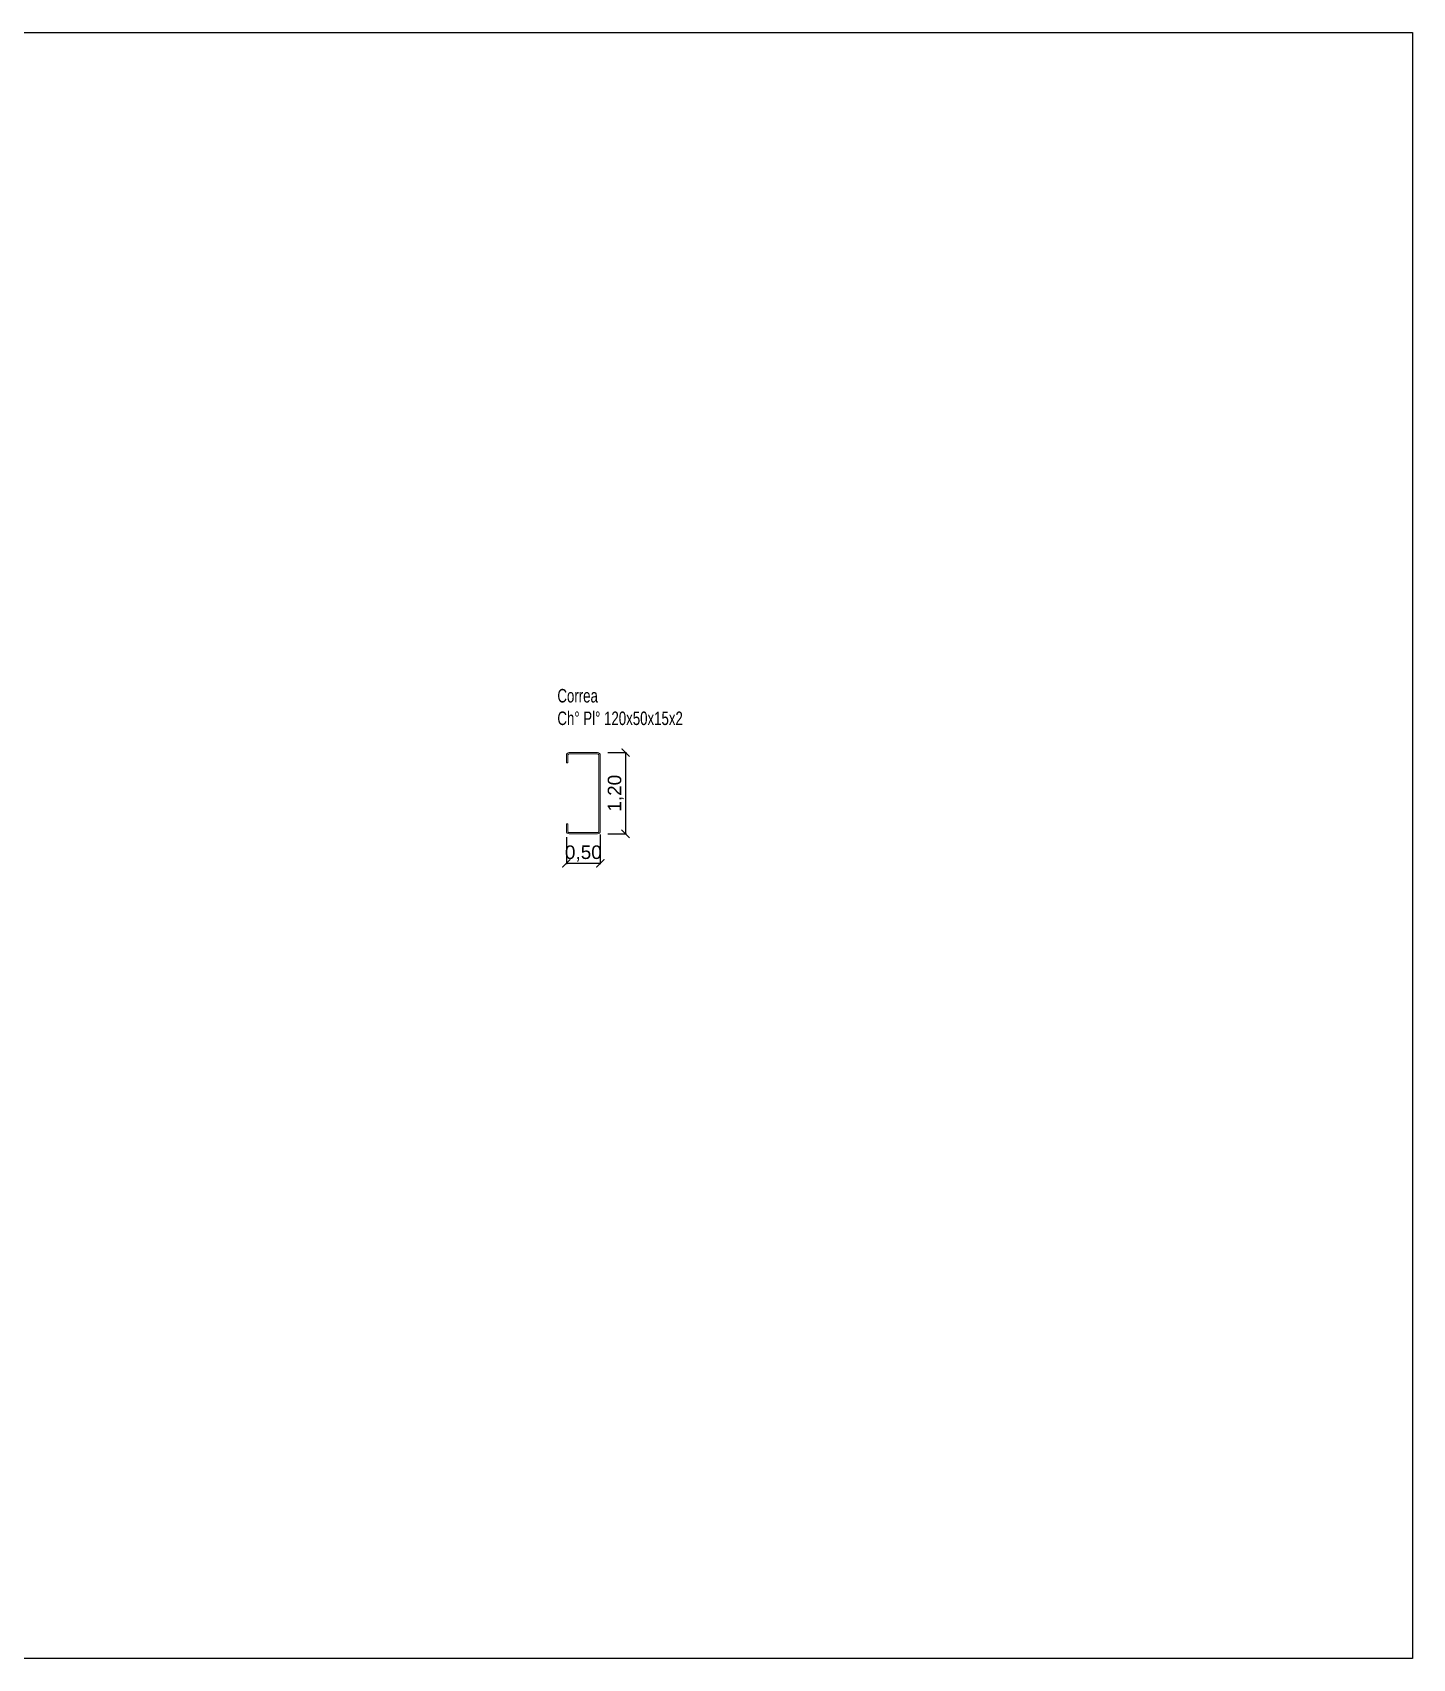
# Model space of a CAD drawing. Header units: millimetres. Extents: x 265 to 853, y -178 to 32.
# Drawn here: x 675.01 to 695.38, y -134.77 to -110.76 of the extents above; entities that cross this region are included whole.
import ezdxf

# ---------------------------------------------------------------- set-up
doc = ezdxf.new("R2010")
doc.units = ezdxf.units.MM
doc.header["$LTSCALE"] = 0.1
doc.header["$MEASUREMENT"] = 0
doc.header["$PDMODE"] = 3
doc.header["$PDSIZE"] = 0.1
doc.layers.get('DEFPOINTS').update_dxf_attribs({"color": 1})
for name, color, linetype, lineweight in [('00_EST_Cotas', 6, 'Continuous', 9), ('00_EST_TEXTO', 6, 'Continuous', 9), ('00_EST_Viga', 5, 'Continuous', 20)]:
    doc.layers.add(name, color=color, linetype=linetype, lineweight=lineweight)
doc.layers.add('00_EST_NoImprimir', color=1, linetype='Continuous', plot=False)
doc.styles.add('Arial20', font='arial.ttf', dxfattribs={"height": 0.2})
doc.styles.add('COTAS', font='ROMANS.shx', dxfattribs={"width": 0.7})
doc.dimstyles.new('Cota 1-100-Andres', dxfattribs={"dimtxt": 0.2, "dimasz": 0.12, "dimexe": 0.012, "dimexo": 0.15, "dimgap": 0.025, "dimtad": 1, "dimzin": 0, "dimtxsty": 'Arial20', "dimblk1": 'ARCHTICK', "dimblk2": 'ARCHTICK', "dimsah": 1, "dimcen": 0.09, "dimclrd": 256, "dimclre": 256, "dimclrt": 256, "dimazin": 0, "dimtfac": 1, "dimtofl": 0, "dimtmove": 0, "dimatfit": 3, "dimldrblk": 'ARCHTICK', "dimfxl": 1, "dimtolj": 1, "dimtzin": 0, "dimarcsym": 0})

# ---------------------------------------------------------------- blocks, each defined once
blk = doc.blocks.new('_ARCHTICK')
at = {"color": 0, "linetype": 'ByBlock', "const_width": 0.15}
blk.add_lwpolyline([(-0.5, -0.5), (0.5, 0.5)], dxfattribs=at)
blk = doc.blocks.new('*D90')
at = {"layer": '00_EST_Cotas', "lineweight": -2, "transparency": 16777216}
for p, q in [((682.894, -122.642), (682.894, -123.039)), ((683.394, -122.602), (683.394, -123.039)), ((682.894, -123.027), (683.394, -123.027))]:
    blk.add_line(p, q, dxfattribs=at)
at = {"layer": 'DEFPOINTS', "color": 0, "transparency": 16777216}
for p in [(683.394, -122.452), (682.894, -122.492), (683.394, -123.027)]:
    blk.add_point(p, dxfattribs=at)
at = {"layer": '00_EST_Cotas', "lineweight": -2, "transparency": 16777216, "xscale": 0.12, "yscale": 0.12, "zscale": 0.12, "rotation": 180}
blk.add_blockref('_ARCHTICK', (682.894, -123.027), dxfattribs=at)
at = {"layer": '00_EST_Cotas', "lineweight": -2, "transparency": 16777216, "xscale": 0.12, "yscale": 0.12, "zscale": 0.12}
blk.add_blockref('_ARCHTICK', (683.394, -123.027), dxfattribs=at)
at = {"layer": '00_EST_Cotas', "transparency": 16777216, "insert": (683.144, -122.882), "char_height": 0.2, "attachment_point": 5, "style": 'Arial20'}
blk.add_mtext('\\A1;0,50', dxfattribs=at)
blk = doc.blocks.new('*D91')
at = {"layer": '00_EST_Cotas', "lineweight": -2, "transparency": 16777216}
for p, q in [((683.504, -121.392), (683.78, -121.392)), ((683.768, -121.392), (683.768, -122.592)), ((683.504, -122.592), (683.78, -122.592))]:
    blk.add_line(p, q, dxfattribs=at)
at = {"layer": 'DEFPOINTS', "color": 0, "transparency": 16777216}
for p in [(683.354, -121.392), (683.354, -122.592), (683.768, -122.592)]:
    blk.add_point(p, dxfattribs=at)
at = {"layer": '00_EST_Cotas', "lineweight": -2, "transparency": 16777216, "xscale": 0.12, "yscale": 0.12, "zscale": 0.12}
for p, rotation in [((683.768, -121.392), 90), ((683.768, -122.592), 270)]:
    blk.add_blockref('_ARCHTICK', p, dxfattribs=dict(at, rotation=rotation))
at = {"layer": '00_EST_Cotas', "transparency": 16777216, "insert": (683.623, -121.992), "char_height": 0.2, "attachment_point": 5, "rotation": 90, "style": 'Arial20'}
blk.add_mtext('\\A1;1,20', dxfattribs=at)

msp = doc.modelspace()

# ---------------------------------------------------------------- linework, layer by layer
at = {"layer": '00_EST_NoImprimir'}
msp.add_lwpolyline([(654.639, -110.758), (695.385, -110.758), (695.385, -134.77), (654.639, -134.77)], close=True, dxfattribs=at)
at = {"layer": '00_EST_Viga'}
for points in [[(682.982, -121.392), (682.934, -121.392, 0.414214), (682.894, -121.432), (682.894, -121.542), (682.914, -121.542), (682.914, -121.432, -0.414214), (682.934, -121.412), (682.982, -121.412)], [(683.394, -121.892), (683.394, -121.432, 0.414214), (683.354, -121.392), (682.982, -121.392)], [(682.982, -121.412), (683.354, -121.412, -0.414214), (683.374, -121.432), (683.374, -121.892)], [(682.982, -122.572), (683.354, -122.572, 0.414214), (683.374, -122.552), (683.374, -121.892)], [(683.394, -121.892), (683.394, -122.552, -0.414214), (683.354, -122.592), (682.982, -122.592)], [(682.982, -122.592), (682.934, -122.592, -0.414214), (682.894, -122.552), (682.894, -122.442), (682.914, -122.442), (682.914, -122.552, 0.414214), (682.934, -122.572), (682.982, -122.572)]]:
    msp.add_lwpolyline(points, format="xyb", dxfattribs=at)

# ---------------------------------------------------------------- texts
at = {"layer": '00_EST_TEXTO', "insert": (682.761, -120.452), "char_height": 0.2, "attachment_point": 1, "style": 'COTAS'}
msp.add_mtext_dynamic_manual_height_columns('{\\fArial|b0|i0|c0|p34;Correa\\PCh° Pl° 120x50x15x2}', width=1.89307, gutter_width=12.5, heights=[0], dxfattribs=at)

# ---------------------------------------------------------------- dimensions: what is measured, and where the dimension line sits
at = {"layer": '00_EST_Cotas'}
dim = msp.add_linear_dim(base=(683.768, -122.592), p1=(683.354, -121.392), p2=(683.354, -122.592), angle=90, dimstyle='Cota 1-100-Andres', dxfattribs=at)
dim.commit()
dim.dimension.update_dxf_attribs({"geometry": '*D91', "text_midpoint": (683.768, -121.992), "dimtype": 160})
dim = msp.add_linear_dim(base=(683.394, -123.027), p1=(682.894, -122.492), p2=(683.394, -122.452), dimstyle='Cota 1-100-Andres', dxfattribs=at)
dim.commit()
dim.dimension.update_dxf_attribs({"geometry": '*D90', "text_midpoint": (683.144, -123.027), "dimtype": 160})

doc.saveas('drawing.dxf')
